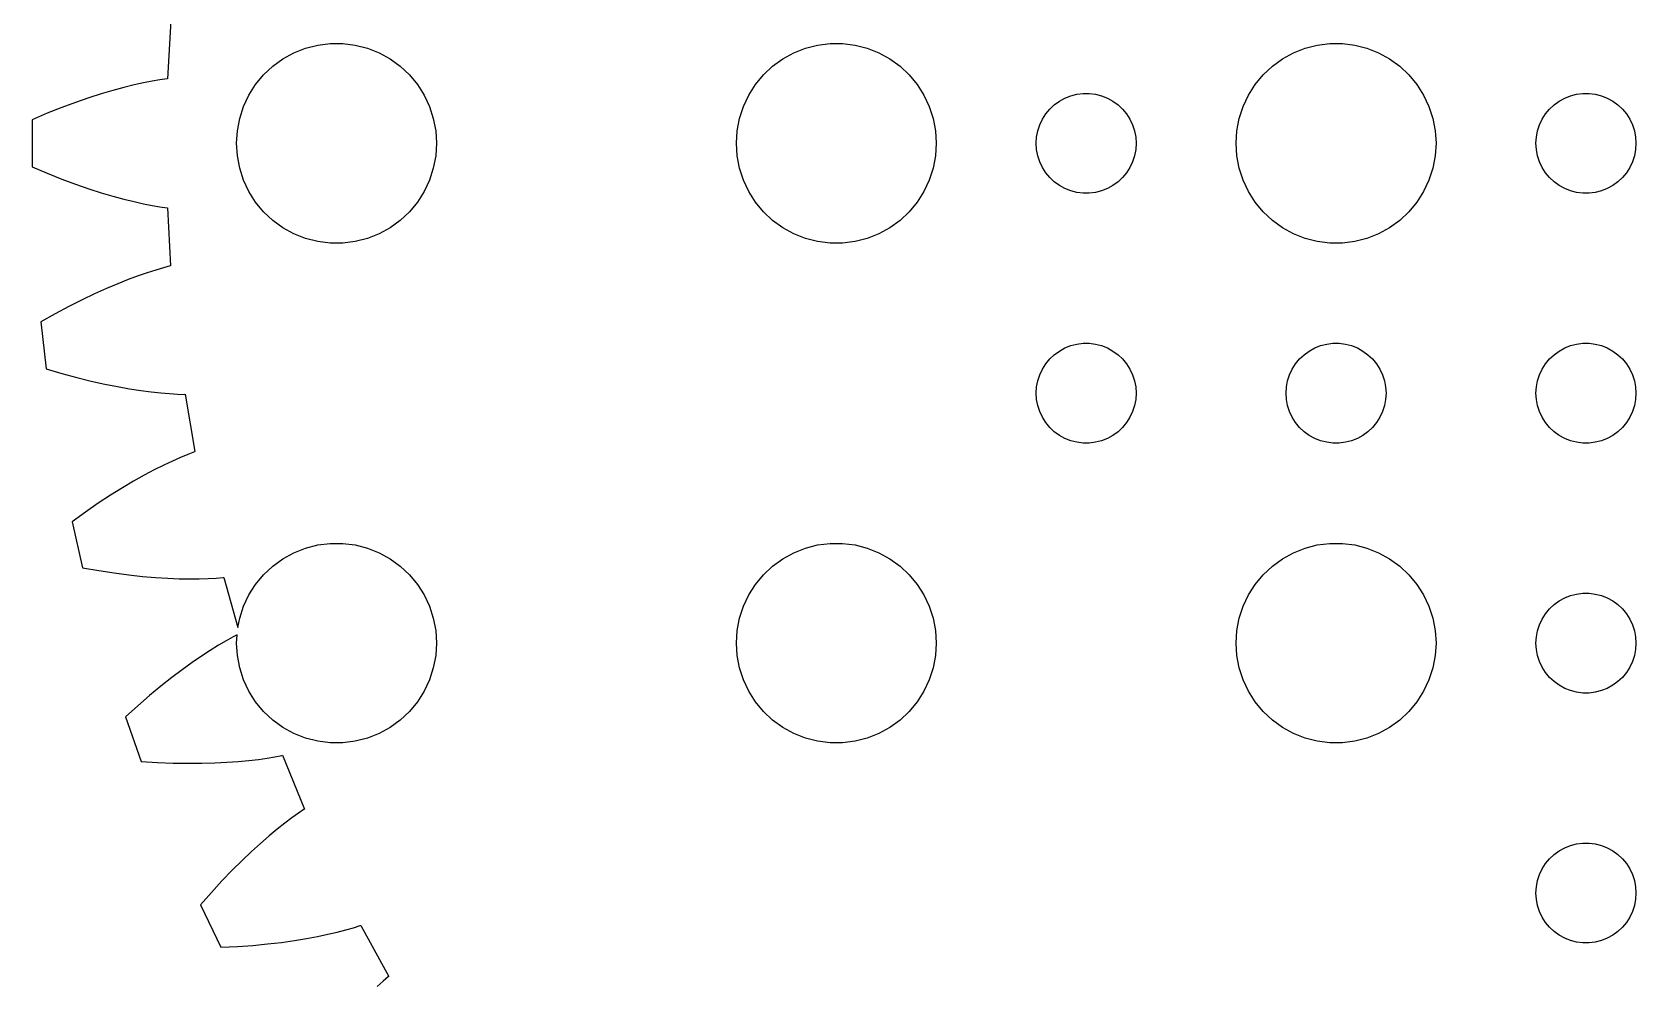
# Model space of a CAD drawing. Header units: metres. Extents: x -54 to 54, y 56 to 164.
# Drawn here: x -54.14 to -6, y 84.77 to 113.34 of the extents above; entities that cross this region are included whole.
import ezdxf

# ---------------------------------------------------------------- set-up
doc = ezdxf.new("R2010")
doc.units = ezdxf.units.M

msp = doc.modelspace()

# ---------------------------------------------------------------- linework, layer by layer
for p, q in [((-49.9756, 113.681), (-50.0776, 111.938)), ((-46.6075, 112.533), (-46.2773, 112.714)), ((-46.2773, 112.714), (-45.927, 112.853)), ((-45.927, 112.853), (-45.5621, 112.947)), ((-45.5621, 112.947), (-45.1884, 112.994)), ((-45.1884, 112.994), (-44.8116, 112.994)), ((-44.8116, 112.994), (-44.4379, 112.947)), ((-44.4379, 112.947), (-44.0729, 112.853)), ((-44.0729, 112.853), (-43.7227, 112.714)), ((-43.7227, 112.714), (-43.3925, 112.533)), ((-31.6075, 112.533), (-31.2773, 112.714)), ((-31.2773, 112.714), (-30.927, 112.853)), ((-30.927, 112.853), (-30.5621, 112.947)), ((-30.5621, 112.947), (-30.1884, 112.994)), ((-30.1884, 112.994), (-29.8116, 112.994)), ((-29.8116, 112.994), (-29.4379, 112.947)), ((-29.4379, 112.947), (-29.0729, 112.853)), ((-29.0729, 112.853), (-28.7227, 112.714)), ((-28.7227, 112.714), (-28.3925, 112.533)), ((-16.6075, 112.533), (-16.2773, 112.714)), ((-16.2773, 112.714), (-15.927, 112.853)), ((-15.927, 112.853), (-15.5621, 112.947)), ((-15.5621, 112.947), (-15.1884, 112.994)), ((-15.1884, 112.994), (-14.8116, 112.994)), ((-14.8116, 112.994), (-14.4379, 112.947)), ((-14.4379, 112.947), (-14.0729, 112.853)), ((-14.0729, 112.853), (-13.7227, 112.714)), ((-13.7227, 112.714), (-13.3925, 112.533)), ((-47.1869, 112.054), (-46.9123, 112.312)), ((-46.9123, 112.312), (-46.6075, 112.533)), ((-43.3925, 112.533), (-43.0877, 112.312)), ((-43.0877, 112.312), (-42.8131, 112.054)), ((-32.1869, 112.054), (-31.9123, 112.312)), ((-31.9123, 112.312), (-31.6075, 112.533)), ((-28.3925, 112.533), (-28.0877, 112.312)), ((-28.0877, 112.312), (-27.8131, 112.054)), ((-17.1869, 112.054), (-16.9123, 112.312)), ((-16.9123, 112.312), (-16.6075, 112.533)), ((-13.3925, 112.533), (-13.0877, 112.312)), ((-13.0877, 112.312), (-12.8131, 112.054)), ((-51.0779, 111.75), (-51.3844, 111.674)), ((-50.7946, 111.813), (-51.0779, 111.75)), ((-50.5349, 111.864), (-50.7946, 111.813)), ((-50.2991, 111.906), (-50.5349, 111.864)), ((-50.0875, 111.938), (-50.2991, 111.906)), ((-50.0776, 111.938), (-50.0875, 111.938)), ((-47.6289, 111.445), (-47.427, 111.763)), ((-47.427, 111.763), (-47.1869, 112.054)), ((-42.8131, 112.054), (-42.5729, 111.763)), ((-42.5729, 111.763), (-42.3711, 111.445)), ((-32.6289, 111.445), (-32.427, 111.763)), ((-32.427, 111.763), (-32.1869, 112.054)), ((-27.8131, 112.054), (-27.5729, 111.763)), ((-27.5729, 111.763), (-27.3711, 111.445)), ((-17.6289, 111.445), (-17.427, 111.763)), ((-17.427, 111.763), (-17.1869, 112.054)), ((-12.8131, 112.054), (-12.5729, 111.763)), ((-12.5729, 111.763), (-12.3711, 111.445)), ((-52.8327, 111.226), (-53.2478, 111.072)), ((-52.4383, 111.362), (-52.8327, 111.226)), ((-52.0651, 111.482), (-52.4383, 111.362)), ((-51.7136, 111.585), (-52.0651, 111.482)), ((-51.3844, 111.674), (-51.7136, 111.585)), ((-47.7893, 111.104), (-47.6289, 111.445)), ((-42.3711, 111.445), (-42.2107, 111.104)), ((-32.7893, 111.104), (-32.6289, 111.445)), ((-27.3711, 111.445), (-27.2107, 111.104)), ((-23.4561, 111.156), (-23.3037, 111.266)), ((-23.3037, 111.266), (-23.1387, 111.357)), ((-23.1387, 111.357), (-22.9635, 111.427)), ((-22.9635, 111.427), (-22.7811, 111.473)), ((-22.7811, 111.473), (-22.5942, 111.497)), ((-22.5942, 111.497), (-22.4058, 111.497)), ((-22.4058, 111.497), (-22.2189, 111.473)), ((-22.2189, 111.473), (-22.0365, 111.427)), ((-22.0365, 111.427), (-21.8613, 111.357)), ((-21.8613, 111.357), (-21.6963, 111.266)), ((-21.6963, 111.266), (-21.5439, 111.156)), ((-17.7893, 111.104), (-17.6289, 111.445)), ((-12.3711, 111.445), (-12.2107, 111.104)), ((-8.45613, 111.156), (-8.30373, 111.266)), ((-8.30373, 111.266), (-8.13866, 111.357)), ((-8.13866, 111.357), (-7.96352, 111.427)), ((-7.96352, 111.427), (-7.78107, 111.473)), ((-7.78107, 111.473), (-7.59418, 111.497)), ((-7.59418, 111.497), (-7.40581, 111.497)), ((-7.40581, 111.497), (-7.21892, 111.473)), ((-7.21892, 111.473), (-7.03647, 111.427)), ((-7.03647, 111.427), (-6.86133, 111.357)), ((-6.86133, 111.357), (-6.69626, 111.266)), ((-6.69626, 111.266), (-6.54385, 111.156)), ((-53.6829, 110.9), (-54.1374, 110.707)), ((-53.2478, 111.072), (-53.6829, 110.9)), ((-47.9763, 110.376), (-47.9057, 110.746)), ((-47.9057, 110.746), (-47.7893, 111.104)), ((-42.2107, 111.104), (-42.0942, 110.746)), ((-42.0942, 110.746), (-42.0237, 110.376)), ((-32.9763, 110.376), (-32.9057, 110.746)), ((-32.9057, 110.746), (-32.7893, 111.104)), ((-27.2107, 111.104), (-27.0942, 110.746)), ((-27.0942, 110.746), (-27.0237, 110.376)), ((-23.8947, 110.552), (-23.8145, 110.723)), ((-23.8145, 110.723), (-23.7135, 110.882)), ((-23.7135, 110.882), (-23.5934, 111.027)), ((-23.5934, 111.027), (-23.4561, 111.156)), ((-21.5439, 111.156), (-21.4065, 111.027)), ((-21.4065, 111.027), (-21.2865, 110.882)), ((-21.2865, 110.882), (-21.1855, 110.723)), ((-21.1855, 110.723), (-21.1053, 110.552)), ((-17.9763, 110.376), (-17.9057, 110.746)), ((-17.9057, 110.746), (-17.7893, 111.104)), ((-12.2107, 111.104), (-12.0942, 110.746)), ((-12.0942, 110.746), (-12.0237, 110.376)), ((-8.89465, 110.552), (-8.81445, 110.723)), ((-8.81445, 110.723), (-8.71352, 110.882)), ((-8.71352, 110.882), (-8.59344, 111.027)), ((-8.59344, 111.027), (-8.45613, 111.156)), ((-6.54385, 111.156), (-6.40654, 111.027)), ((-6.40654, 111.027), (-6.28647, 110.882)), ((-6.28647, 110.882), (-6.18553, 110.723)), ((-6.18553, 110.723), (-6.10533, 110.552)), ((-54.1374, 110.707), (-54.1374, 109.293)), ((-48, 110), (-47.9763, 110.376)), ((-42.0237, 110.376), (-42, 110)), ((-33, 110), (-32.9763, 110.376)), ((-27.0237, 110.376), (-27, 110)), ((-23.9882, 110.188), (-23.9529, 110.373)), ((-23.9529, 110.373), (-23.8947, 110.552)), ((-21.1053, 110.552), (-21.0471, 110.373)), ((-21.0471, 110.373), (-21.0118, 110.188)), ((-18, 110), (-17.9763, 110.376)), ((-12.0237, 110.376), (-12, 110)), ((-8.98816, 110.188), (-8.95287, 110.373)), ((-8.95287, 110.373), (-8.89465, 110.552)), ((-6.10533, 110.552), (-6.04712, 110.373)), ((-6.04712, 110.373), (-6.01183, 110.188)), ((-47.9763, 109.624), (-48, 110)), ((-42, 110), (-42.0237, 109.624)), ((-32.9763, 109.624), (-33, 110)), ((-27, 110), (-27.0237, 109.624)), ((-24, 110), (-23.9882, 110.188)), ((-23.9882, 109.812), (-24, 110)), ((-23.9529, 109.627), (-23.9882, 109.812)), ((-21.0118, 109.812), (-21.0471, 109.627)), ((-21.0118, 110.188), (-21, 110)), ((-21, 110), (-21.0118, 109.812)), ((-17.9763, 109.624), (-18, 110)), ((-12, 110), (-12.0237, 109.624)), ((-9, 110), (-8.98816, 110.188)), ((-8.98816, 109.812), (-9, 110)), ((-8.95287, 109.627), (-8.98816, 109.812)), ((-6.01183, 109.812), (-6.04712, 109.627)), ((-6.01183, 110.188), (-6, 110)), ((-6, 110), (-6.01183, 109.812)), ((-54.1374, 109.293), (-53.6829, 109.1)), ((-47.9057, 109.254), (-47.9763, 109.624)), ((-42.0237, 109.624), (-42.0942, 109.254)), ((-32.9057, 109.254), (-32.9763, 109.624)), ((-27.0237, 109.624), (-27.0942, 109.254)), ((-23.8947, 109.448), (-23.9529, 109.627)), ((-23.8145, 109.277), (-23.8947, 109.448)), ((-23.7135, 109.118), (-23.8145, 109.277)), ((-21.1855, 109.277), (-21.2865, 109.118)), ((-21.1053, 109.448), (-21.1855, 109.277)), ((-21.0471, 109.627), (-21.1053, 109.448)), ((-17.9057, 109.254), (-17.9763, 109.624)), ((-12.0237, 109.624), (-12.0942, 109.254)), ((-8.89465, 109.448), (-8.95287, 109.627)), ((-8.81445, 109.277), (-8.89465, 109.448)), ((-8.71352, 109.118), (-8.81445, 109.277)), ((-6.18553, 109.277), (-6.28647, 109.118)), ((-6.10533, 109.448), (-6.18553, 109.277)), ((-6.04712, 109.627), (-6.10533, 109.448)), ((-53.6829, 109.1), (-53.2478, 108.928)), ((-53.2478, 108.928), (-52.8327, 108.774)), ((-47.7893, 108.896), (-47.9057, 109.254)), ((-47.6289, 108.555), (-47.7893, 108.896)), ((-42.2107, 108.896), (-42.3711, 108.555)), ((-42.0942, 109.254), (-42.2107, 108.896)), ((-32.7893, 108.896), (-32.9057, 109.254)), ((-32.6289, 108.555), (-32.7893, 108.896)), ((-27.2107, 108.896), (-27.3711, 108.555)), ((-27.0942, 109.254), (-27.2107, 108.896)), ((-23.5934, 108.973), (-23.7135, 109.118)), ((-23.4561, 108.844), (-23.5934, 108.973)), ((-23.3037, 108.734), (-23.4561, 108.844)), ((-21.5439, 108.844), (-21.6963, 108.734)), ((-21.4065, 108.973), (-21.5439, 108.844)), ((-21.2865, 109.118), (-21.4065, 108.973)), ((-17.7893, 108.896), (-17.9057, 109.254)), ((-17.6289, 108.555), (-17.7893, 108.896)), ((-12.2107, 108.896), (-12.3711, 108.555)), ((-12.0942, 109.254), (-12.2107, 108.896)), ((-8.59344, 108.973), (-8.71352, 109.118)), ((-8.45613, 108.844), (-8.59344, 108.973)), ((-8.30373, 108.734), (-8.45613, 108.844)), ((-6.54385, 108.844), (-6.69626, 108.734)), ((-6.40654, 108.973), (-6.54385, 108.844)), ((-6.28647, 109.118), (-6.40654, 108.973)), ((-52.8327, 108.774), (-52.4383, 108.638)), ((-52.4383, 108.638), (-52.0651, 108.518)), ((-52.0651, 108.518), (-51.7136, 108.415)), ((-51.7136, 108.415), (-51.3844, 108.326)), ((-51.3844, 108.326), (-51.0779, 108.25)), ((-47.427, 108.237), (-47.6289, 108.555)), ((-42.3711, 108.555), (-42.5729, 108.237)), ((-32.427, 108.237), (-32.6289, 108.555)), ((-27.3711, 108.555), (-27.5729, 108.237)), ((-23.1387, 108.643), (-23.3037, 108.734)), ((-22.9635, 108.573), (-23.1387, 108.643)), ((-22.7811, 108.527), (-22.9635, 108.573)), ((-22.5942, 108.503), (-22.7811, 108.527)), ((-22.4058, 108.503), (-22.5942, 108.503)), ((-22.2189, 108.527), (-22.4058, 108.503)), ((-22.0365, 108.573), (-22.2189, 108.527)), ((-21.8613, 108.643), (-22.0365, 108.573)), ((-21.6963, 108.734), (-21.8613, 108.643)), ((-17.427, 108.237), (-17.6289, 108.555)), ((-12.3711, 108.555), (-12.5729, 108.237)), ((-8.13866, 108.643), (-8.30373, 108.734)), ((-7.96352, 108.573), (-8.13866, 108.643)), ((-7.78107, 108.527), (-7.96352, 108.573)), ((-7.59418, 108.503), (-7.78107, 108.527)), ((-7.40581, 108.503), (-7.59418, 108.503)), ((-7.21892, 108.527), (-7.40581, 108.503)), ((-7.03647, 108.573), (-7.21892, 108.527)), ((-6.86133, 108.643), (-7.03647, 108.573)), ((-6.69626, 108.734), (-6.86133, 108.643)), ((-51.0779, 108.25), (-50.7946, 108.187)), ((-50.7946, 108.187), (-50.5349, 108.136)), ((-50.5349, 108.136), (-50.2991, 108.094)), ((-50.2991, 108.094), (-50.0875, 108.062)), ((-50.0875, 108.062), (-50.0735, 108.063)), ((-50.0735, 108.063), (-49.9797, 106.318)), ((-47.1869, 107.946), (-47.427, 108.237)), ((-46.9123, 107.688), (-47.1869, 107.946)), ((-42.8131, 107.946), (-43.0877, 107.688)), ((-42.5729, 108.237), (-42.8131, 107.946)), ((-32.1869, 107.946), (-32.427, 108.237)), ((-31.9123, 107.688), (-32.1869, 107.946)), ((-27.8131, 107.946), (-28.0877, 107.688)), ((-27.5729, 108.237), (-27.8131, 107.946)), ((-17.1869, 107.946), (-17.427, 108.237)), ((-16.9123, 107.688), (-17.1869, 107.946)), ((-12.8131, 107.946), (-13.0877, 107.688)), ((-12.5729, 108.237), (-12.8131, 107.946)), ((-46.6075, 107.467), (-46.9123, 107.688)), ((-46.2773, 107.286), (-46.6075, 107.467)), ((-43.3925, 107.467), (-43.7227, 107.286)), ((-43.0877, 107.688), (-43.3925, 107.467)), ((-31.6075, 107.467), (-31.9123, 107.688)), ((-31.2773, 107.286), (-31.6075, 107.467)), ((-28.3925, 107.467), (-28.7227, 107.286)), ((-28.0877, 107.688), (-28.3925, 107.467)), ((-16.6075, 107.467), (-16.9123, 107.688)), ((-16.2773, 107.286), (-16.6075, 107.467)), ((-13.3925, 107.467), (-13.7227, 107.286)), ((-13.0877, 107.688), (-13.3925, 107.467)), ((-45.927, 107.147), (-46.2773, 107.286)), ((-45.5621, 107.053), (-45.927, 107.147)), ((-45.1884, 107.006), (-45.5621, 107.053)), ((-44.8116, 107.006), (-45.1884, 107.006)), ((-44.4379, 107.053), (-44.8116, 107.006)), ((-44.0729, 107.147), (-44.4379, 107.053)), ((-43.7227, 107.286), (-44.0729, 107.147)), ((-30.927, 107.147), (-31.2773, 107.286)), ((-30.5621, 107.053), (-30.927, 107.147)), ((-30.1884, 107.006), (-30.5621, 107.053)), ((-29.8116, 107.006), (-30.1884, 107.006)), ((-29.4379, 107.053), (-29.8116, 107.006)), ((-29.0729, 107.147), (-29.4379, 107.053)), ((-28.7227, 107.286), (-29.0729, 107.147)), ((-15.927, 107.147), (-16.2773, 107.286)), ((-15.5621, 107.053), (-15.927, 107.147)), ((-15.1884, 107.006), (-15.5621, 107.053)), ((-14.8116, 107.006), (-15.1884, 107.006)), ((-14.4379, 107.053), (-14.8116, 107.006)), ((-14.0729, 107.147), (-14.4379, 107.053)), ((-13.7227, 107.286), (-14.0729, 107.147)), ((-51.2488, 105.911), (-51.5659, 105.785)), ((-50.9527, 106.02), (-51.2488, 105.911)), ((-50.6782, 106.114), (-50.9527, 106.02)), ((-50.4259, 106.195), (-50.6782, 106.114)), ((-50.1962, 106.262), (-50.4259, 106.195)), ((-49.9895, 106.318), (-50.1962, 106.262)), ((-49.9797, 106.318), (-49.9895, 106.318)), ((-52.2611, 105.482), (-52.6378, 105.303)), ((-51.9036, 105.643), (-52.2611, 105.482)), ((-51.5659, 105.785), (-51.9036, 105.643)), ((-53.0331, 105.104), (-53.4461, 104.884)), ((-52.6378, 105.303), (-53.0331, 105.104)), ((-53.4461, 104.884), (-53.8762, 104.642)), ((-53.8762, 104.642), (-53.7177, 103.236)), ((-22.7811, 103.973), (-22.5942, 103.997)), ((-22.5942, 103.997), (-22.4058, 103.997)), ((-22.4058, 103.997), (-22.2189, 103.973)), ((-15.2811, 103.973), (-15.0942, 103.997)), ((-15.0942, 103.997), (-14.9058, 103.997)), ((-14.9058, 103.997), (-14.7189, 103.973)), ((-7.78107, 103.973), (-7.59418, 103.997)), ((-7.59418, 103.997), (-7.40581, 103.997)), ((-7.40581, 103.997), (-7.21892, 103.973)), ((-23.7135, 103.382), (-23.5934, 103.527)), ((-23.5934, 103.527), (-23.4561, 103.656)), ((-23.4561, 103.656), (-23.3037, 103.766)), ((-23.3037, 103.766), (-23.1387, 103.857)), ((-23.1387, 103.857), (-22.9635, 103.927)), ((-22.9635, 103.927), (-22.7811, 103.973)), ((-22.2189, 103.973), (-22.0365, 103.927)), ((-22.0365, 103.927), (-21.8613, 103.857)), ((-21.8613, 103.857), (-21.6963, 103.766)), ((-21.6963, 103.766), (-21.5439, 103.656)), ((-21.5439, 103.656), (-21.4065, 103.527)), ((-21.4065, 103.527), (-21.2865, 103.382)), ((-16.2135, 103.382), (-16.0934, 103.527)), ((-16.0934, 103.527), (-15.9561, 103.656)), ((-15.9561, 103.656), (-15.8037, 103.766)), ((-15.8037, 103.766), (-15.6387, 103.857)), ((-15.6387, 103.857), (-15.4635, 103.927)), ((-15.4635, 103.927), (-15.2811, 103.973)), ((-14.7189, 103.973), (-14.5365, 103.927)), ((-14.5365, 103.927), (-14.3613, 103.857)), ((-14.3613, 103.857), (-14.1963, 103.766)), ((-14.1963, 103.766), (-14.0439, 103.656)), ((-14.0439, 103.656), (-13.9065, 103.527)), ((-13.9065, 103.527), (-13.7865, 103.382)), ((-8.71352, 103.382), (-8.59344, 103.527)), ((-8.59344, 103.527), (-8.45613, 103.656)), ((-8.45613, 103.656), (-8.30373, 103.766)), ((-8.30373, 103.766), (-8.13866, 103.857)), ((-8.13866, 103.857), (-7.96352, 103.927)), ((-7.96352, 103.927), (-7.78107, 103.973)), ((-7.21892, 103.973), (-7.03647, 103.927)), ((-7.03647, 103.927), (-6.86133, 103.857)), ((-6.86133, 103.857), (-6.69626, 103.766)), ((-6.69626, 103.766), (-6.54385, 103.656)), ((-6.54385, 103.656), (-6.40654, 103.527)), ((-6.40654, 103.527), (-6.28647, 103.382)), ((-53.7177, 103.236), (-53.2446, 103.095)), ((-53.2446, 103.095), (-52.7929, 102.973)), ((-23.9529, 102.873), (-23.8947, 103.052)), ((-23.8947, 103.052), (-23.8145, 103.223)), ((-23.8145, 103.223), (-23.7135, 103.382)), ((-21.2865, 103.382), (-21.1855, 103.223)), ((-21.1855, 103.223), (-21.1053, 103.052)), ((-21.1053, 103.052), (-21.0471, 102.873)), ((-16.4529, 102.873), (-16.3947, 103.052)), ((-16.3947, 103.052), (-16.3145, 103.223)), ((-16.3145, 103.223), (-16.2135, 103.382)), ((-13.7865, 103.382), (-13.6855, 103.223)), ((-13.6855, 103.223), (-13.6053, 103.052)), ((-13.6053, 103.052), (-13.5471, 102.873)), ((-8.95287, 102.873), (-8.89465, 103.052)), ((-8.89465, 103.052), (-8.81445, 103.223)), ((-8.81445, 103.223), (-8.71352, 103.382)), ((-6.28647, 103.382), (-6.18553, 103.223)), ((-6.18553, 103.223), (-6.10533, 103.052)), ((-6.10533, 103.052), (-6.04712, 102.873)), ((-52.7929, 102.973), (-52.3632, 102.866)), ((-52.3632, 102.866), (-51.9561, 102.775)), ((-51.9561, 102.775), (-51.5718, 102.698)), ((-51.5718, 102.698), (-51.2109, 102.635)), ((-51.2109, 102.635), (-50.8738, 102.583)), ((-50.8738, 102.583), (-50.5608, 102.542)), ((-50.5608, 102.542), (-50.2723, 102.511)), ((-24, 102.5), (-23.9882, 102.688)), ((-23.9882, 102.688), (-23.9529, 102.873)), ((-21.0471, 102.873), (-21.0118, 102.688)), ((-21.0118, 102.688), (-21, 102.5)), ((-16.5, 102.5), (-16.4882, 102.688)), ((-16.4882, 102.688), (-16.4529, 102.873)), ((-13.5471, 102.873), (-13.5118, 102.688)), ((-13.5118, 102.688), (-13.5, 102.5)), ((-9, 102.5), (-8.98816, 102.688)), ((-8.98816, 102.688), (-8.95287, 102.873)), ((-6.04712, 102.873), (-6.01183, 102.688)), ((-6.01183, 102.688), (-6, 102.5)), ((-50.2723, 102.511), (-50.0084, 102.489)), ((-50.0084, 102.489), (-49.7694, 102.474)), ((-49.7694, 102.474), (-49.5556, 102.466)), ((-49.5556, 102.466), (-49.5417, 102.468)), ((-49.5417, 102.468), (-49.2532, 100.746)), ((-23.9882, 102.312), (-24, 102.5)), ((-23.9529, 102.127), (-23.9882, 102.312)), ((-23.8947, 101.948), (-23.9529, 102.127)), ((-21.0471, 102.127), (-21.1053, 101.948)), ((-21.0118, 102.312), (-21.0471, 102.127)), ((-21, 102.5), (-21.0118, 102.312)), ((-16.4882, 102.312), (-16.5, 102.5)), ((-16.4529, 102.127), (-16.4882, 102.312)), ((-16.3947, 101.948), (-16.4529, 102.127)), ((-13.5471, 102.127), (-13.6053, 101.948)), ((-13.5118, 102.312), (-13.5471, 102.127)), ((-13.5, 102.5), (-13.5118, 102.312)), ((-8.98816, 102.312), (-9, 102.5)), ((-8.95287, 102.127), (-8.98816, 102.312)), ((-8.89465, 101.948), (-8.95287, 102.127)), ((-6.04712, 102.127), (-6.10533, 101.948)), ((-6.01183, 102.312), (-6.04712, 102.127)), ((-6, 102.5), (-6.01183, 102.312)), ((-23.8145, 101.777), (-23.8947, 101.948)), ((-23.7135, 101.618), (-23.8145, 101.777)), ((-23.5934, 101.473), (-23.7135, 101.618)), ((-21.2865, 101.618), (-21.4065, 101.473)), ((-21.1855, 101.777), (-21.2865, 101.618)), ((-21.1053, 101.948), (-21.1855, 101.777)), ((-16.3145, 101.777), (-16.3947, 101.948)), ((-16.2135, 101.618), (-16.3145, 101.777)), ((-16.0934, 101.473), (-16.2135, 101.618)), ((-13.7865, 101.618), (-13.9065, 101.473)), ((-13.6855, 101.777), (-13.7865, 101.618)), ((-13.6053, 101.948), (-13.6855, 101.777)), ((-8.81445, 101.777), (-8.89465, 101.948)), ((-8.71352, 101.618), (-8.81445, 101.777)), ((-8.59344, 101.473), (-8.71352, 101.618)), ((-6.28647, 101.618), (-6.40654, 101.473)), ((-6.18553, 101.777), (-6.28647, 101.618)), ((-6.10533, 101.948), (-6.18553, 101.777)), ((-23.4561, 101.344), (-23.5934, 101.473)), ((-23.3037, 101.234), (-23.4561, 101.344)), ((-23.1387, 101.143), (-23.3037, 101.234)), ((-22.9635, 101.073), (-23.1387, 101.143)), ((-21.8613, 101.143), (-22.0365, 101.073)), ((-21.6963, 101.234), (-21.8613, 101.143)), ((-21.5439, 101.344), (-21.6963, 101.234)), ((-21.4065, 101.473), (-21.5439, 101.344)), ((-15.9561, 101.344), (-16.0934, 101.473)), ((-15.8037, 101.234), (-15.9561, 101.344)), ((-15.6387, 101.143), (-15.8037, 101.234)), ((-15.4635, 101.073), (-15.6387, 101.143)), ((-14.3613, 101.143), (-14.5365, 101.073)), ((-14.1963, 101.234), (-14.3613, 101.143)), ((-14.0439, 101.344), (-14.1963, 101.234)), ((-13.9065, 101.473), (-14.0439, 101.344)), ((-8.45613, 101.344), (-8.59344, 101.473)), ((-8.30373, 101.234), (-8.45613, 101.344)), ((-8.13866, 101.143), (-8.30373, 101.234)), ((-7.96352, 101.073), (-8.13866, 101.143)), ((-6.86133, 101.143), (-7.03647, 101.073)), ((-6.69626, 101.234), (-6.86133, 101.143)), ((-6.54385, 101.344), (-6.69626, 101.234)), ((-6.40654, 101.473), (-6.54385, 101.344)), ((-49.4621, 100.665), (-49.6828, 100.573)), ((-49.2629, 100.744), (-49.4621, 100.665)), ((-49.2532, 100.746), (-49.2629, 100.744)), ((-22.7811, 101.027), (-22.9635, 101.073)), ((-22.5942, 101.003), (-22.7811, 101.027)), ((-22.4058, 101.003), (-22.5942, 101.003)), ((-22.2189, 101.027), (-22.4058, 101.003)), ((-22.0365, 101.073), (-22.2189, 101.027)), ((-15.2811, 101.027), (-15.4635, 101.073)), ((-15.0942, 101.003), (-15.2811, 101.027)), ((-14.9058, 101.003), (-15.0942, 101.003)), ((-14.7189, 101.027), (-14.9058, 101.003)), ((-14.5365, 101.073), (-14.7189, 101.027)), ((-7.78107, 101.027), (-7.96352, 101.073)), ((-7.59418, 101.003), (-7.78107, 101.027)), ((-7.40581, 101.003), (-7.59418, 101.003)), ((-7.21892, 101.027), (-7.40581, 101.003)), ((-7.03647, 101.073), (-7.21892, 101.027)), ((-50.4687, 100.198), (-50.7698, 100.038)), ((-50.1867, 100.34), (-50.4687, 100.198)), ((-49.9245, 100.465), (-50.1867, 100.34)), ((-49.6828, 100.573), (-49.9245, 100.465)), ((-51.4267, 99.6595), (-51.7809, 99.4391)), ((-51.0894, 99.8589), (-51.4267, 99.6595)), ((-50.7698, 100.038), (-51.0894, 99.8589)), ((-52.1514, 99.1967), (-52.5372, 98.9316)), ((-51.7809, 99.4391), (-52.1514, 99.1967)), ((-52.5372, 98.9316), (-52.9374, 98.643)), ((-52.9374, 98.643), (-52.6226, 97.2636)), ((-46.2773, 97.7145), (-45.927, 97.8532)), ((-45.927, 97.8532), (-45.5621, 97.9469)), ((-45.5621, 97.9469), (-45.1884, 97.9941)), ((-45.1884, 97.9941), (-44.8116, 97.9941)), ((-44.8116, 97.9941), (-44.4379, 97.9469)), ((-44.4379, 97.9469), (-44.0729, 97.8532)), ((-44.0729, 97.8532), (-43.7227, 97.7145)), ((-31.2773, 97.7145), (-30.927, 97.8532)), ((-30.927, 97.8532), (-30.5621, 97.9469)), ((-30.5621, 97.9469), (-30.1884, 97.9941)), ((-30.1884, 97.9941), (-29.8116, 97.9941)), ((-29.8116, 97.9941), (-29.4379, 97.9469)), ((-29.4379, 97.9469), (-29.0729, 97.8532)), ((-29.0729, 97.8532), (-28.7227, 97.7145)), ((-16.2773, 97.7145), (-15.927, 97.8532)), ((-15.927, 97.8532), (-15.5621, 97.9469)), ((-15.5621, 97.9469), (-15.1884, 97.9941)), ((-15.1884, 97.9941), (-14.8116, 97.9941)), ((-14.8116, 97.9941), (-14.4379, 97.9469)), ((-14.4379, 97.9469), (-14.0729, 97.8532)), ((-14.0729, 97.8532), (-13.7227, 97.7145)), ((-52.6226, 97.2636), (-52.1367, 97.1772)), ((-47.1869, 97.0536), (-46.9123, 97.3116)), ((-46.9123, 97.3116), (-46.6075, 97.533)), ((-46.6075, 97.533), (-46.2773, 97.7145)), ((-43.7227, 97.7145), (-43.3925, 97.533)), ((-43.3925, 97.533), (-43.0877, 97.3116)), ((-43.0877, 97.3116), (-42.8131, 97.0536)), ((-32.1869, 97.0536), (-31.9123, 97.3116)), ((-31.9123, 97.3116), (-31.6075, 97.533)), ((-31.6075, 97.533), (-31.2773, 97.7145)), ((-28.7227, 97.7145), (-28.3925, 97.533)), ((-28.3925, 97.533), (-28.0877, 97.3116)), ((-28.0877, 97.3116), (-27.8131, 97.0536)), ((-17.1869, 97.0536), (-16.9123, 97.3116)), ((-16.9123, 97.3116), (-16.6075, 97.533)), ((-16.6075, 97.533), (-16.2773, 97.7145)), ((-13.7227, 97.7145), (-13.3925, 97.533)), ((-13.3925, 97.533), (-13.0877, 97.3116)), ((-13.0877, 97.3116), (-12.8131, 97.0536)), ((-52.1367, 97.1772), (-51.6741, 97.1058)), ((-51.6741, 97.1058), (-51.2352, 97.0482)), ((-51.2352, 97.0482), (-50.8204, 97.0033)), ((-50.8204, 97.0033), (-50.43, 96.9699)), ((-50.43, 96.9699), (-50.0643, 96.9471)), ((-50.0643, 96.9471), (-49.7235, 96.9335)), ((-49.7235, 96.9335), (-49.4079, 96.9281)), ((-49.4079, 96.9281), (-49.1177, 96.9297)), ((-49.1177, 96.9297), (-48.853, 96.9372)), ((-48.853, 96.9372), (-48.6139, 96.9494)), ((-48.6139, 96.9494), (-48.4005, 96.9651)), ((-48.4005, 96.9651), (-48.3869, 96.9688)), ((-48.3869, 96.9688), (-47.9586, 95.4688)), ((-47.6289, 96.4453), (-47.427, 96.7634)), ((-47.427, 96.7634), (-47.1869, 97.0536)), ((-42.8131, 97.0536), (-42.5729, 96.7634)), ((-42.5729, 96.7634), (-42.3711, 96.4453)), ((-32.6289, 96.4453), (-32.427, 96.7634)), ((-32.427, 96.7634), (-32.1869, 97.0536)), ((-27.8131, 97.0536), (-27.5729, 96.7634)), ((-27.5729, 96.7634), (-27.3711, 96.4453)), ((-17.6289, 96.4453), (-17.427, 96.7634)), ((-17.427, 96.7634), (-17.1869, 97.0536)), ((-12.8131, 97.0536), (-12.5729, 96.7634)), ((-12.5729, 96.7634), (-12.3711, 96.4453)), ((-47.7893, 96.1044), (-47.6289, 96.4453)), ((-42.3711, 96.4453), (-42.2107, 96.1044)), ((-32.7893, 96.1044), (-32.6289, 96.4453)), ((-27.3711, 96.4453), (-27.2107, 96.1044)), ((-17.7893, 96.1044), (-17.6289, 96.4453)), ((-12.3711, 96.4453), (-12.2107, 96.1044)), ((-8.30373, 96.2665), (-8.13866, 96.3573)), ((-8.13866, 96.3573), (-7.96352, 96.4266)), ((-7.96352, 96.4266), (-7.78107, 96.4734)), ((-7.78107, 96.4734), (-7.59418, 96.4971)), ((-7.59418, 96.4971), (-7.40581, 96.4971)), ((-7.40581, 96.4971), (-7.21892, 96.4734)), ((-7.21892, 96.4734), (-7.03647, 96.4266)), ((-7.03647, 96.4266), (-6.86133, 96.3573)), ((-6.86133, 96.3573), (-6.69626, 96.2665)), ((-47.9057, 95.7461), (-47.7893, 96.1044)), ((-42.2107, 96.1044), (-42.0942, 95.7461)), ((-32.9057, 95.7461), (-32.7893, 96.1044)), ((-27.2107, 96.1044), (-27.0942, 95.7461)), ((-17.9057, 95.7461), (-17.7893, 96.1044)), ((-12.2107, 96.1044), (-12.0942, 95.7461)), ((-8.81445, 95.7226), (-8.71352, 95.8817)), ((-8.71352, 95.8817), (-8.59344, 96.0268)), ((-8.59344, 96.0268), (-8.45613, 96.1558)), ((-8.45613, 96.1558), (-8.30373, 96.2665)), ((-6.69626, 96.2665), (-6.54385, 96.1558)), ((-6.54385, 96.1558), (-6.40654, 96.0268)), ((-6.40654, 96.0268), (-6.28647, 95.8817)), ((-6.28647, 95.8817), (-6.18553, 95.7226)), ((-47.9586, 95.4688), (-47.9057, 95.7461)), ((-42.0942, 95.7461), (-42.0237, 95.376)), ((-42.0237, 95.376), (-42, 95)), ((-33, 95), (-32.9763, 95.376)), ((-32.9763, 95.376), (-32.9057, 95.7461)), ((-27.0942, 95.7461), (-27.0237, 95.376)), ((-27.0237, 95.376), (-27, 95)), ((-18, 95), (-17.9763, 95.376)), ((-17.9763, 95.376), (-17.9057, 95.7461)), ((-12.0942, 95.7461), (-12.0237, 95.376)), ((-12.0237, 95.376), (-12, 95)), ((-8.98816, 95.188), (-8.95287, 95.373)), ((-8.95287, 95.373), (-8.89465, 95.5522)), ((-8.89465, 95.5522), (-8.81445, 95.7226)), ((-6.18553, 95.7226), (-6.10533, 95.5522)), ((-6.10533, 95.5522), (-6.04712, 95.373)), ((-6.04712, 95.373), (-6.01183, 95.188)), ((-48.543, 94.9348), (-48.7896, 94.7817)), ((-48.3148, 95.0692), (-48.543, 94.9348)), ((-48.1059, 95.1861), (-48.3148, 95.0692)), ((-47.9842, 95.2506), (-48.1059, 95.1861)), ((-48, 95), (-47.9842, 95.2506)), ((-47.9763, 94.624), (-48, 95)), ((-42, 95), (-42.0237, 94.624)), ((-32.9763, 94.624), (-33, 95)), ((-27, 95), (-27.0237, 94.624)), ((-17.9763, 94.624), (-18, 95)), ((-12, 95), (-12.0237, 94.624)), ((-9, 95), (-8.98816, 95.188)), ((-8.98816, 94.812), (-9, 95)), ((-6.01183, 95.188), (-6, 95)), ((-6, 95), (-6.01183, 94.812)), ((-49.3352, 94.4165), (-49.6327, 94.2025)), ((-49.0539, 94.6092), (-49.3352, 94.4165)), ((-48.7896, 94.7817), (-49.0539, 94.6092)), ((-47.9057, 94.2539), (-47.9763, 94.624)), ((-42.0237, 94.624), (-42.0942, 94.2539)), ((-32.9057, 94.2539), (-32.9763, 94.624)), ((-27.0237, 94.624), (-27.0942, 94.2539)), ((-17.9057, 94.2539), (-17.9763, 94.624)), ((-12.0237, 94.624), (-12.0942, 94.2539)), ((-8.95287, 94.627), (-8.98816, 94.812)), ((-8.89465, 94.4478), (-8.95287, 94.627)), ((-8.81445, 94.2774), (-8.89465, 94.4478)), ((-6.10533, 94.4478), (-6.18553, 94.2774)), ((-6.04712, 94.627), (-6.10533, 94.4478)), ((-6.01183, 94.812), (-6.04712, 94.627)), ((-49.9456, 93.9666), (-50.2729, 93.7078)), ((-49.6327, 94.2025), (-49.9456, 93.9666)), ((-47.7893, 93.8956), (-47.9057, 94.2539)), ((-47.6289, 93.5547), (-47.7893, 93.8956)), ((-42.2107, 93.8956), (-42.3711, 93.5547)), ((-42.0942, 94.2539), (-42.2107, 93.8956)), ((-32.7893, 93.8956), (-32.9057, 94.2539)), ((-32.6289, 93.5547), (-32.7893, 93.8956)), ((-27.2107, 93.8956), (-27.3711, 93.5547)), ((-27.0942, 94.2539), (-27.2107, 93.8956)), ((-17.7893, 93.8956), (-17.9057, 94.2539)), ((-17.6289, 93.5547), (-17.7893, 93.8956)), ((-12.2107, 93.8956), (-12.3711, 93.5547)), ((-12.0942, 94.2539), (-12.2107, 93.8956)), ((-8.71352, 94.1183), (-8.81445, 94.2774)), ((-8.59344, 93.9732), (-8.71352, 94.1183)), ((-8.45613, 93.8442), (-8.59344, 93.9732)), ((-6.40654, 93.9732), (-6.54385, 93.8442)), ((-6.28647, 94.1183), (-6.40654, 93.9732)), ((-6.18553, 94.2774), (-6.28647, 94.1183)), ((-50.6139, 93.4256), (-50.9676, 93.1189)), ((-50.2729, 93.7078), (-50.6139, 93.4256)), ((-47.427, 93.2366), (-47.6289, 93.5547)), ((-42.3711, 93.5547), (-42.5729, 93.2366)), ((-32.427, 93.2366), (-32.6289, 93.5547)), ((-27.3711, 93.5547), (-27.5729, 93.2366)), ((-17.427, 93.2366), (-17.6289, 93.5547)), ((-12.3711, 93.5547), (-12.5729, 93.2366)), ((-8.30373, 93.7335), (-8.45613, 93.8442)), ((-8.13866, 93.6428), (-8.30373, 93.7335)), ((-7.96352, 93.5734), (-8.13866, 93.6428)), ((-7.78107, 93.5266), (-7.96352, 93.5734)), ((-7.59418, 93.503), (-7.78107, 93.5266)), ((-7.40581, 93.503), (-7.59418, 93.503)), ((-7.21892, 93.5266), (-7.40581, 93.503)), ((-7.03647, 93.5734), (-7.21892, 93.5266)), ((-6.86133, 93.6428), (-7.03647, 93.5734)), ((-6.69626, 93.7335), (-6.86133, 93.6428)), ((-6.54385, 93.8442), (-6.69626, 93.7335)), ((-50.9676, 93.1189), (-51.333, 92.7873)), ((-47.1869, 92.9464), (-47.427, 93.2366)), ((-46.9123, 92.6885), (-47.1869, 92.9464)), ((-42.8131, 92.9464), (-43.0877, 92.6885)), ((-42.5729, 93.2366), (-42.8131, 92.9464)), ((-32.1869, 92.9464), (-32.427, 93.2366)), ((-31.9123, 92.6885), (-32.1869, 92.9464)), ((-27.8131, 92.9464), (-28.0877, 92.6885)), ((-27.5729, 93.2366), (-27.8131, 92.9464)), ((-17.1869, 92.9464), (-17.427, 93.2366)), ((-16.9123, 92.6885), (-17.1869, 92.9464)), ((-12.8131, 92.9464), (-13.0877, 92.6885)), ((-12.5729, 93.2366), (-12.8131, 92.9464)), ((-51.333, 92.7873), (-50.8657, 91.4518)), ((-46.6075, 92.467), (-46.9123, 92.6885)), ((-46.2773, 92.2855), (-46.6075, 92.467)), ((-43.3925, 92.467), (-43.7227, 92.2855)), ((-43.0877, 92.6885), (-43.3925, 92.467)), ((-31.6075, 92.467), (-31.9123, 92.6885)), ((-31.2773, 92.2855), (-31.6075, 92.467)), ((-28.3925, 92.467), (-28.7227, 92.2855)), ((-28.0877, 92.6885), (-28.3925, 92.467)), ((-16.6075, 92.467), (-16.9123, 92.6885)), ((-16.2773, 92.2855), (-16.6075, 92.467)), ((-13.3925, 92.467), (-13.7227, 92.2855)), ((-13.0877, 92.6885), (-13.3925, 92.467)), ((-45.927, 92.1468), (-46.2773, 92.2855)), ((-45.5621, 92.0531), (-45.927, 92.1468)), ((-45.1884, 92.0059), (-45.5621, 92.0531)), ((-44.8116, 92.0059), (-45.1884, 92.0059)), ((-44.4379, 92.0531), (-44.8116, 92.0059)), ((-44.0729, 92.1468), (-44.4379, 92.0531)), ((-43.7227, 92.2855), (-44.0729, 92.1468)), ((-30.927, 92.1468), (-31.2773, 92.2855)), ((-30.5621, 92.0531), (-30.927, 92.1468)), ((-30.1884, 92.0059), (-30.5621, 92.0531)), ((-29.8116, 92.0059), (-30.1884, 92.0059)), ((-29.4379, 92.0531), (-29.8116, 92.0059)), ((-29.0729, 92.1468), (-29.4379, 92.0531)), ((-28.7227, 92.2855), (-29.0729, 92.1468)), ((-15.927, 92.1468), (-16.2773, 92.2855)), ((-15.5621, 92.0531), (-15.927, 92.1468)), ((-15.1884, 92.0059), (-15.5621, 92.0531)), ((-14.8116, 92.0059), (-15.1884, 92.0059)), ((-14.4379, 92.0531), (-14.8116, 92.0059)), ((-14.0729, 92.1468), (-14.4379, 92.0531)), ((-13.7227, 92.2855), (-14.0729, 92.1468)), ((-47.9479, 91.4484), (-47.6337, 91.4783)), ((-47.6337, 91.4783), (-47.3455, 91.5125)), ((-47.3455, 91.5125), (-47.0833, 91.5495)), ((-47.0833, 91.5495), (-46.847, 91.5884)), ((-46.847, 91.5884), (-46.6367, 91.6279)), ((-46.6367, 91.6279), (-46.6236, 91.6331)), ((-46.6236, 91.6331), (-45.9591, 90.0178)), ((-50.8657, 91.4518), (-50.3732, 91.4204)), ((-50.3732, 91.4204), (-49.9055, 91.4012)), ((-49.9055, 91.4012), (-49.463, 91.3931)), ((-49.463, 91.3931), (-49.0457, 91.3949)), ((-49.0457, 91.3949), (-48.654, 91.4055)), ((-48.654, 91.4055), (-48.288, 91.4237)), ((-48.288, 91.4237), (-47.9479, 91.4484)), ((-45.9591, 90.0178), (-45.9681, 90.0139)), ((-46.551, 89.5944), (-46.7789, 89.4147)), ((-46.3393, 89.7536), (-46.551, 89.5944)), ((-46.1448, 89.8931), (-46.3393, 89.7536)), ((-45.9681, 90.0139), (-46.1448, 89.8931)), ((-47.0222, 89.2137), (-47.2802, 88.9907)), ((-46.7789, 89.4147), (-47.0222, 89.2137)), ((-47.5519, 88.7448), (-47.8363, 88.4753)), ((-47.2802, 88.9907), (-47.5519, 88.7448)), ((-8.59344, 88.5268), (-8.45613, 88.6558)), ((-8.45613, 88.6558), (-8.30373, 88.7665)), ((-8.30373, 88.7665), (-8.13866, 88.8573)), ((-8.13866, 88.8573), (-7.96352, 88.9266)), ((-7.96352, 88.9266), (-7.78107, 88.9734)), ((-7.78107, 88.9734), (-7.59418, 88.997)), ((-7.59418, 88.997), (-7.40581, 88.997)), ((-7.40581, 88.997), (-7.21892, 88.9734)), ((-7.21892, 88.9734), (-7.03647, 88.9266)), ((-7.03647, 88.9266), (-6.86133, 88.8573)), ((-6.86133, 88.8573), (-6.69626, 88.7665)), ((-6.69626, 88.7665), (-6.54385, 88.6558)), ((-6.54385, 88.6558), (-6.40654, 88.5268)), ((-48.1327, 88.1815), (-48.4399, 87.8628)), ((-47.8363, 88.4753), (-48.1327, 88.1815)), ((-8.89465, 88.0522), (-8.81445, 88.2226)), ((-8.81445, 88.2226), (-8.71352, 88.3817)), ((-8.71352, 88.3817), (-8.59344, 88.5268)), ((-6.40654, 88.5268), (-6.28647, 88.3817)), ((-6.28647, 88.3817), (-6.18553, 88.2226)), ((-6.18553, 88.2226), (-6.10533, 88.0522)), ((-48.4399, 87.8628), (-48.757, 87.5185)), ((-9, 87.5), (-8.98816, 87.688)), ((-8.98816, 87.688), (-8.95287, 87.873)), ((-8.95287, 87.873), (-8.89465, 88.0522)), ((-6.10533, 88.0522), (-6.04712, 87.873)), ((-6.04712, 87.873), (-6.01183, 87.688)), ((-6.01183, 87.688), (-6, 87.5)), ((-48.757, 87.5185), (-49.083, 87.1481)), ((-49.083, 87.1481), (-48.4691, 85.8733)), ((-8.98816, 87.312), (-9, 87.5)), ((-8.95287, 87.127), (-8.98816, 87.312)), ((-6.01183, 87.312), (-6.04712, 87.127)), ((-6, 87.5), (-6.01183, 87.312)), ((-8.89465, 86.9478), (-8.95287, 87.127)), ((-8.81445, 86.7774), (-8.89465, 86.9478)), ((-8.71352, 86.6183), (-8.81445, 86.7774)), ((-6.18553, 86.7774), (-6.28647, 86.6183)), ((-6.10533, 86.9478), (-6.18553, 86.7774)), ((-6.04712, 87.127), (-6.10533, 86.9478)), ((-45.9045, 86.134), (-45.5693, 86.1966)), ((-45.5693, 86.1966), (-45.2604, 86.2615)), ((-45.2604, 86.2615), (-44.9778, 86.3277)), ((-44.9778, 86.3277), (-44.7214, 86.3939)), ((-44.7214, 86.3939), (-44.491, 86.459)), ((-44.491, 86.459), (-44.2864, 86.5218)), ((-44.2864, 86.5218), (-44.274, 86.5284)), ((-44.274, 86.5284), (-43.4328, 84.9977)), ((-8.59344, 86.4732), (-8.71352, 86.6183)), ((-8.45613, 86.3442), (-8.59344, 86.4732)), ((-8.30373, 86.2335), (-8.45613, 86.3442)), ((-8.13866, 86.1428), (-8.30373, 86.2335)), ((-6.69626, 86.2335), (-6.86133, 86.1428)), ((-6.54385, 86.3442), (-6.69626, 86.2335)), ((-6.40654, 86.4732), (-6.54385, 86.3442)), ((-6.28647, 86.6183), (-6.40654, 86.4732)), ((-48.4691, 85.8733), (-47.9762, 85.8972)), ((-47.9762, 85.8972), (-47.5093, 85.9305)), ((-47.5093, 85.9305), (-47.0686, 85.972)), ((-47.0686, 85.972), (-46.6542, 86.0205)), ((-46.6542, 86.0205), (-46.2661, 86.0749)), ((-46.2661, 86.0749), (-45.9045, 86.134)), ((-7.96352, 86.0734), (-8.13866, 86.1428)), ((-7.78107, 86.0266), (-7.96352, 86.0734)), ((-7.59418, 86.003), (-7.78107, 86.0266)), ((-7.40581, 86.003), (-7.59418, 86.003)), ((-7.21892, 86.0266), (-7.40581, 86.003)), ((-7.03647, 86.0734), (-7.21892, 86.0266)), ((-6.86133, 86.1428), (-7.03647, 86.0734)), ((-43.6034, 84.853), (-43.7811, 84.6925)), ((-43.4414, 84.9928), (-43.6034, 84.853)), ((-43.4328, 84.9977), (-43.4414, 84.9928))]:
    msp.add_line(p, q)

doc.saveas('drawing.dxf')
